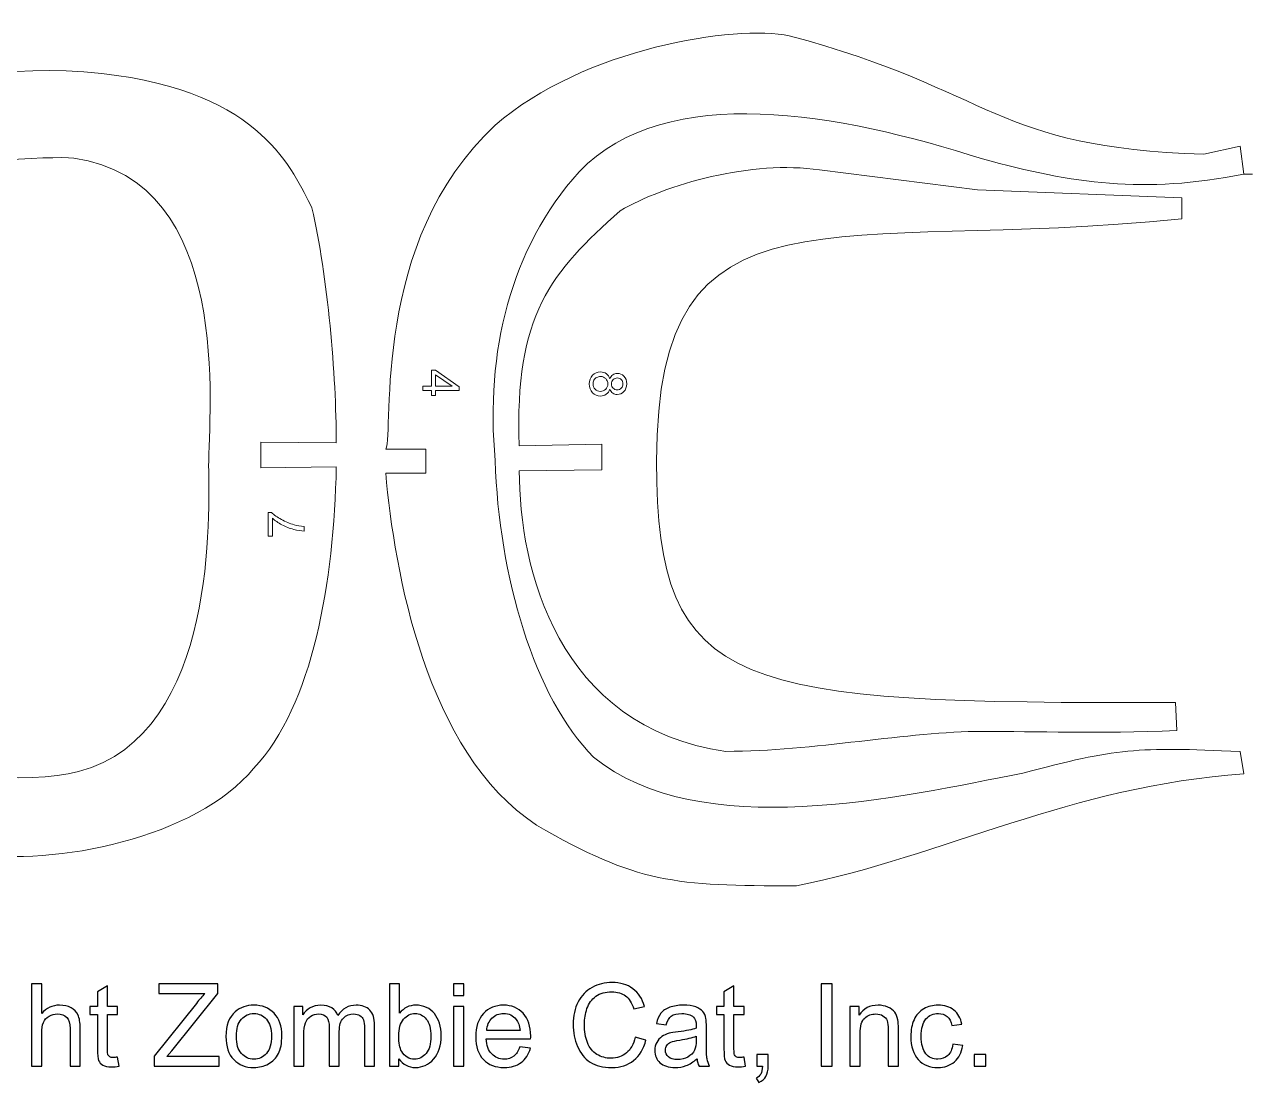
# Model space of a CAD drawing. Header units: inches. Extents: x -11.8 to 10.3, y 3.7 to 9.1.
# Drawn here: x 4.96 to 10.3, y 4.28 to 8.88 of the extents above; entities that cross this region are included whole.
import ezdxf

# ---------------------------------------------------------------- set-up
doc = ezdxf.new("R2010")
doc.units = ezdxf.units.IN
doc.header["$MEASUREMENT"] = 0
doc.layers.add('Layer 1', color=7, linetype='Continuous')

msp = doc.modelspace()

# ---------------------------------------------------------------- linework, layer by layer
at = {"layer": 'Layer 1', "lineweight": 9}
for points, knots in [([(8.2826, 8.8346), (9.186, 8.5911), (9.1649, 8.3477), (10.0842, 8.3199), (10.0842, 8.3199), (10.0842, 8.3199), (10.2427, 8.3547), (10.2427, 8.3547), (10.2427, 8.3547), (10.2427, 8.3547), (10.2585, 8.233), (10.2585, 8.233), (10.2585, 8.233), (9.82, 8.146), (9.5189, 8.1912), (9.1226, 8.299), (9.1226, 8.299), (8.4992, 8.4973), (7.7543, 8.6398), (7.3686, 8.2434), (7.3686, 8.2434), (7.0674, 7.9061), (6.9618, 7.4575), (7.004, 6.988), (7.004, 6.988), (7.0199, 6.4872), (7.1731, 5.9551), (7.432, 5.6978), (7.432, 5.6978), (7.8916, 5.3222), (8.7687, 5.5239), (9.297, 5.6282), (9.297, 5.6282), (9.7091, 5.7361), (9.7883, 5.743), (10.2427, 5.7221), (10.2427, 5.7221), (10.2427, 5.7221), (10.2585, 5.6248), (10.2585, 5.6248), (10.2585, 5.6248), (9.5083, 5.5726), (8.9536, 5.2666), (8.3143, 5.1379), (8.3143, 5.1379), (7.7807, 5.1379), (7.6222, 5.1483), (7.1837, 5.4022), (7.1837, 5.4022), (6.7029, 5.7187), (6.5655, 6.5081), (6.5286, 6.9323), (6.5286, 6.9323), (6.5286, 6.9323), (6.7029, 6.9323), (6.7029, 6.9323), (6.7029, 6.9323), (6.7029, 6.9323), (6.7029, 7.0367), (6.7029, 7.0367), (6.7029, 7.0367), (6.7029, 7.0367), (6.5286, 7.0367), (6.5286, 7.0367), (6.5286, 7.0367), (6.5655, 7.1132), (6.4599, 7.9408), (7.004, 8.4451), (7.004, 8.4451), (7.3897, 8.7824), (8.0501, 8.8833), (8.2826, 8.8346)], [0, 0, 0, 0, 0.052632, 0.052632, 0.052632, 0.052632, 0.105263, 0.105263, 0.105263, 0.105263, 0.157895, 0.157895, 0.157895, 0.157895, 0.210526, 0.210526, 0.210526, 0.210526, 0.263158, 0.263158, 0.263158, 0.263158, 0.315789, 0.315789, 0.315789, 0.315789, 0.368421, 0.368421, 0.368421, 0.368421, 0.421053, 0.421053, 0.421053, 0.421053, 0.473684, 0.473684, 0.473684, 0.473684, 0.526316, 0.526316, 0.526316, 0.526316, 0.578947, 0.578947, 0.578947, 0.578947, 0.631579, 0.631579, 0.631579, 0.631579, 0.684211, 0.684211, 0.684211, 0.684211, 0.736842, 0.736842, 0.736842, 0.736842, 0.789474, 0.789474, 0.789474, 0.789474, 0.842105, 0.842105, 0.842105, 0.842105, 0.894737, 0.894737, 0.894737, 0.894737, 1, 1, 1, 1]), ([(6.2078, 8.0863), (6.1233, 8.2428), (6.0018, 8.5906), (5.2938, 8.6706), (5.2938, 8.6706), (4.4485, 8.761), (4.0364, 8.3367), (2.6998, 8.2846), (2.6998, 8.2846), (2.6998, 8.2846), (2.6998, 8.1837), (2.6998, 8.1837), (2.6998, 8.1837), (3.4236, 8.1385), (4.9716, 8.3298), (5.1723, 8.3019), (5.1723, 8.3019), (5.8697, 8.2046), (5.7588, 7.1996), (5.7588, 6.9631), (5.7588, 6.9631), (5.7588, 6.7788), (5.8063, 5.7981), (5.1935, 5.6346), (5.1935, 5.6346), (4.7391, 5.5164), (3.5609, 5.8294), (2.6998, 5.8016), (2.6998, 5.8016), (2.6998, 5.8016), (2.6998, 5.6868), (2.6998, 5.6868), (2.6998, 5.6868), (3.6455, 5.6625), (4.5542, 5.2799), (4.7285, 5.2799), (4.7285, 5.2799), (5.0878, 5.2208), (5.7059, 5.346), (5.9542, 5.6485), (5.9542, 5.6485), (6.2131, 5.9233), (6.3029, 6.4623), (6.3135, 6.9596), (6.3135, 6.9596), (6.3135, 6.9596), (5.9859, 6.9561), (5.9859, 6.9561), (5.9859, 6.9561), (5.9859, 6.9561), (5.9859, 7.0674), (5.9859, 7.0674), (5.9859, 7.0674), (5.9859, 7.0674), (6.3135, 7.0639), (6.3135, 7.0639), (6.3135, 7.0639), (6.3135, 7.3595), (6.2765, 7.7873), (6.2078, 8.0863)], [0, 0, 0, 0, 0.0625, 0.0625, 0.0625, 0.0625, 0.125, 0.125, 0.125, 0.125, 0.1875, 0.1875, 0.1875, 0.1875, 0.25, 0.25, 0.25, 0.25, 0.3125, 0.3125, 0.3125, 0.3125, 0.375, 0.375, 0.375, 0.375, 0.4375, 0.4375, 0.4375, 0.4375, 0.5, 0.5, 0.5, 0.5, 0.5625, 0.5625, 0.5625, 0.5625, 0.625, 0.625, 0.625, 0.625, 0.6875, 0.6875, 0.6875, 0.6875, 0.75, 0.75, 0.75, 0.75, 0.8125, 0.8125, 0.8125, 0.8125, 0.875, 0.875, 0.875, 0.875, 1, 1, 1, 1]), ([(7.5474, 8.0735), (7.7428, 8.1882), (8.1232, 8.2961), (8.4138, 8.2508), (8.4138, 8.2508), (8.4138, 8.2508), (9.1006, 8.1639), (9.1006, 8.1639), (9.1006, 8.1639), (9.1006, 8.1639), (9.9882, 8.1291), (9.9882, 8.1291), (9.9882, 8.1291), (9.9882, 8.1291), (9.9882, 8.0387), (9.9882, 8.0387), (9.9882, 8.0387), (8.4666, 7.8822), (7.7059, 8.2404), (7.7059, 6.985), (7.7059, 6.985), (7.7059, 5.973), (8.0493, 5.9313), (9.9618, 5.9348), (9.9618, 5.9348), (9.9618, 5.9348), (9.9671, 5.8131), (9.9671, 5.8131), (9.9671, 5.8131), (9.6184, 5.7991), (9.3595, 5.8096), (9.1218, 5.8096), (9.1218, 5.8096), (8.7995, 5.8096), (8.3874, 5.7226), (8.007, 5.7226)], [0, 0, 0, 0, 0.1, 0.1, 0.1, 0.1, 0.2, 0.2, 0.2, 0.2, 0.3, 0.3, 0.3, 0.3, 0.4, 0.4, 0.4, 0.4, 0.5, 0.5, 0.5, 0.5, 0.6, 0.6, 0.6, 0.6, 0.7, 0.7, 0.7, 0.7, 0.8, 0.8, 0.8, 0.8, 1, 1, 1, 1]), ([(7.5474, 8.0735), (7.2462, 7.8057), (7.0877, 7.6214), (7.1088, 7.0511), (7.1088, 7.0511), (7.1088, 7.0511), (7.4681, 7.058), (7.4681, 7.058), (7.4681, 7.058), (7.4681, 7.058), (7.4681, 6.9467), (7.4681, 6.9467), (7.4681, 6.9467), (7.4681, 6.9467), (7.1088, 6.9433), (7.1088, 6.9433), (7.1088, 6.9433), (7.1088, 6.5225), (7.2726, 5.827), (8.007, 5.7226)], [0, 0, 0, 0, 0.166667, 0.166667, 0.166667, 0.166667, 0.333333, 0.333333, 0.333333, 0.333333, 0.5, 0.5, 0.5, 0.5, 0.666667, 0.666667, 0.666667, 0.666667, 1, 1, 1, 1])]:
    msp.add_open_spline(points, degree=3, knots=knots, dxfattribs=at)
msp.add_open_spline([(10.2585, 8.233), (10.2585, 8.233), (10.2955, 8.233), (10.2955, 8.233)], degree=3, dxfattribs=at)
at = {"layer": 'Layer 1', "color": 250, "lineweight": 9}
for points, knots in [([(6.6893, 7.3109), (6.6893, 7.3109), (6.7273, 7.3109), (6.7273, 7.3109), (6.7273, 7.3109), (6.7273, 7.3109), (6.7273, 7.3799), (6.7273, 7.3799), (6.7273, 7.3799), (6.7273, 7.3799), (6.7453, 7.3799), (6.7453, 7.3799), (6.7453, 7.3799), (6.7453, 7.3799), (6.8483, 7.3073), (6.8483, 7.3073), (6.8483, 7.3073), (6.8483, 7.3073), (6.8483, 7.2913), (6.8483, 7.2913), (6.8483, 7.2913), (6.8483, 7.2913), (6.7453, 7.2913), (6.7453, 7.2913), (6.7453, 7.2913), (6.7453, 7.2913), (6.7453, 7.2698), (6.7453, 7.2698), (6.7453, 7.2698), (6.7453, 7.2698), (6.7273, 7.2698), (6.7273, 7.2698), (6.7273, 7.2698), (6.7273, 7.2698), (6.7273, 7.2913), (6.7273, 7.2913), (6.7273, 7.2913), (6.7273, 7.2913), (6.6893, 7.2913), (6.6893, 7.2913), (6.6893, 7.2913), (6.6893, 7.2913), (6.6893, 7.3109), (6.6893, 7.3109)], [0, 0, 0, 0, 0.083333, 0.083333, 0.083333, 0.083333, 0.166667, 0.166667, 0.166667, 0.166667, 0.25, 0.25, 0.25, 0.25, 0.333333, 0.333333, 0.333333, 0.333333, 0.416667, 0.416667, 0.416667, 0.416667, 0.5, 0.5, 0.5, 0.5, 0.583333, 0.583333, 0.583333, 0.583333, 0.666667, 0.666667, 0.666667, 0.666667, 0.75, 0.75, 0.75, 0.75, 0.833333, 0.833333, 0.833333, 0.833333, 1, 1, 1, 1]), ([(7.5022, 7.3425), (7.5052, 7.3506), (7.5094, 7.3566), (7.5149, 7.3605), (7.5149, 7.3605), (7.5204, 7.3644), (7.527, 7.3664), (7.5347, 7.3664), (7.5347, 7.3664), (7.5463, 7.3664), (7.556, 7.3622), (7.5639, 7.3539), (7.5639, 7.3539), (7.5718, 7.3455), (7.5757, 7.3345), (7.5757, 7.3207), (7.5757, 7.3207), (7.5757, 7.3068), (7.5717, 7.2956), (7.5636, 7.2871), (7.5636, 7.2871), (7.5555, 7.2787), (7.5457, 7.2745), (7.5341, 7.2745), (7.5341, 7.2745), (7.5268, 7.2745), (7.5203, 7.2764), (7.5149, 7.2802), (7.5149, 7.2802), (7.5094, 7.2841), (7.5052, 7.29), (7.5022, 7.2979), (7.5022, 7.2979), (7.4991, 7.2881), (7.4939, 7.2807), (7.4868, 7.2756), (7.4868, 7.2756), (7.4798, 7.2705), (7.4713, 7.268), (7.4615, 7.268), (7.4615, 7.268), (7.4478, 7.268), (7.4364, 7.2728), (7.4272, 7.2824), (7.4272, 7.2824), (7.4179, 7.292), (7.4133, 7.3047), (7.4133, 7.3204), (7.4133, 7.3204), (7.4133, 7.3361), (7.4179, 7.3487), (7.4272, 7.3583), (7.4272, 7.3583), (7.4365, 7.368), (7.4481, 7.3728), (7.462, 7.3728), (7.462, 7.3728), (7.4723, 7.3728), (7.481, 7.3701), (7.488, 7.3649), (7.488, 7.3649), (7.4949, 7.3597), (7.4997, 7.3522), (7.5022, 7.3425)], [0, 0, 0, 0, 0.058824, 0.058824, 0.058824, 0.058824, 0.117647, 0.117647, 0.117647, 0.117647, 0.176471, 0.176471, 0.176471, 0.176471, 0.235294, 0.235294, 0.235294, 0.235294, 0.294118, 0.294118, 0.294118, 0.294118, 0.352941, 0.352941, 0.352941, 0.352941, 0.411765, 0.411765, 0.411765, 0.411765, 0.470588, 0.470588, 0.470588, 0.470588, 0.529412, 0.529412, 0.529412, 0.529412, 0.588235, 0.588235, 0.588235, 0.588235, 0.647059, 0.647059, 0.647059, 0.647059, 0.705882, 0.705882, 0.705882, 0.705882, 0.764706, 0.764706, 0.764706, 0.764706, 0.823529, 0.823529, 0.823529, 0.823529, 0.882353, 0.882353, 0.882353, 0.882353, 1, 1, 1, 1]), ([(6.7453, 7.3109), (6.7453, 7.3109), (6.817, 7.3109), (6.817, 7.3109), (6.817, 7.3109), (6.817, 7.3109), (6.7453, 7.3607), (6.7453, 7.3607), (6.7453, 7.3607), (6.7453, 7.3607), (6.7453, 7.3109), (6.7453, 7.3109)], [0, 0, 0, 0, 0.25, 0.25, 0.25, 0.25, 0.5, 0.5, 0.5, 0.5, 1, 1, 1, 1]), ([(7.4619, 7.3527), (7.4563, 7.3527), (7.4509, 7.3514), (7.4457, 7.3487), (7.4457, 7.3487), (7.4405, 7.3461), (7.4365, 7.3422), (7.4336, 7.337), (7.4336, 7.337), (7.4308, 7.3317), (7.4293, 7.3261), (7.4293, 7.3201), (7.4293, 7.3201), (7.4293, 7.3108), (7.4323, 7.3031), (7.4383, 7.297), (7.4383, 7.297), (7.4443, 7.291), (7.452, 7.2879), (7.4612, 7.2879), (7.4612, 7.2879), (7.4706, 7.2879), (7.4784, 7.291), (7.4846, 7.2973), (7.4846, 7.2973), (7.4907, 7.3035), (7.4938, 7.3114), (7.4938, 7.3208), (7.4938, 7.3208), (7.4938, 7.33), (7.4908, 7.3376), (7.4847, 7.3436), (7.4847, 7.3436), (7.4786, 7.3497), (7.471, 7.3527), (7.4619, 7.3527)], [0, 0, 0, 0, 0.1, 0.1, 0.1, 0.1, 0.2, 0.2, 0.2, 0.2, 0.3, 0.3, 0.3, 0.3, 0.4, 0.4, 0.4, 0.4, 0.5, 0.5, 0.5, 0.5, 0.6, 0.6, 0.6, 0.6, 0.7, 0.7, 0.7, 0.7, 0.8, 0.8, 0.8, 0.8, 1, 1, 1, 1]), ([(7.5353, 7.3464), (7.5278, 7.3464), (7.5217, 7.344), (7.5169, 7.3391), (7.5169, 7.3391), (7.5121, 7.3343), (7.5097, 7.328), (7.5097, 7.3202), (7.5097, 7.3202), (7.5097, 7.3127), (7.5121, 7.3065), (7.5168, 7.3017), (7.5168, 7.3017), (7.5216, 7.2969), (7.5274, 7.2945), (7.5342, 7.2945), (7.5342, 7.2945), (7.5414, 7.2945), (7.5474, 7.297), (7.5523, 7.302), (7.5523, 7.302), (7.5572, 7.3069), (7.5596, 7.3131), (7.5596, 7.3205), (7.5596, 7.3205), (7.5596, 7.3279), (7.5572, 7.3341), (7.5525, 7.339), (7.5525, 7.339), (7.5477, 7.344), (7.542, 7.3464), (7.5353, 7.3464)], [0, 0, 0, 0, 0.111111, 0.111111, 0.111111, 0.111111, 0.222222, 0.222222, 0.222222, 0.222222, 0.333333, 0.333333, 0.333333, 0.333333, 0.444444, 0.444444, 0.444444, 0.444444, 0.555556, 0.555556, 0.555556, 0.555556, 0.666667, 0.666667, 0.666667, 0.666667, 0.777778, 0.777778, 0.777778, 0.777778, 1, 1, 1, 1]), ([(6.0356, 6.6582), (6.0356, 6.6582), (6.0169, 6.6582), (6.0169, 6.6582), (6.0169, 6.6582), (6.0169, 6.6582), (6.0169, 6.7612), (6.0169, 6.7612), (6.0169, 6.7612), (6.0169, 6.7612), (6.032, 6.7612), (6.032, 6.7612), (6.032, 6.7612), (6.0428, 6.751), (6.0572, 6.741), (6.075, 6.731), (6.075, 6.731), (6.0929, 6.7211), (6.1113, 6.7134), (6.1301, 6.708), (6.1301, 6.708), (6.1435, 6.7041), (6.158, 6.7016), (6.1739, 6.7005), (6.1739, 6.7005), (6.1739, 6.7005), (6.1739, 6.6804), (6.1739, 6.6804), (6.1739, 6.6804), (6.1613, 6.6807), (6.1462, 6.6831), (6.1285, 6.6878), (6.1285, 6.6878), (6.1108, 6.6925), (6.0937, 6.6993), (6.0772, 6.708), (6.0772, 6.708), (6.0608, 6.7169), (6.0469, 6.7262), (6.0356, 6.7361), (6.0356, 6.7361), (6.0356, 6.7361), (6.0356, 6.6582), (6.0356, 6.6582)], [0, 0, 0, 0, 0.083333, 0.083333, 0.083333, 0.083333, 0.166667, 0.166667, 0.166667, 0.166667, 0.25, 0.25, 0.25, 0.25, 0.333333, 0.333333, 0.333333, 0.333333, 0.416667, 0.416667, 0.416667, 0.416667, 0.5, 0.5, 0.5, 0.5, 0.583333, 0.583333, 0.583333, 0.583333, 0.666667, 0.666667, 0.666667, 0.666667, 0.75, 0.75, 0.75, 0.75, 0.833333, 0.833333, 0.833333, 0.833333, 1, 1, 1, 1])]:
    msp.add_open_spline(points, degree=3, knots=knots, dxfattribs=at)
at = {"layer": 'Layer 1', "color": 250}
for points, knots in [([(4.9891, 4.3538), (4.9891, 4.3538), (4.9891, 4.7117), (4.9891, 4.7117), (4.9891, 4.7117), (4.9891, 4.7117), (5.0331, 4.7117), (5.0331, 4.7117), (5.0331, 4.7117), (5.0331, 4.7117), (5.0331, 4.5833), (5.0331, 4.5833), (5.0331, 4.5833), (5.0536, 4.6071), (5.0795, 4.619), (5.1107, 4.619), (5.1107, 4.619), (5.1299, 4.619), (5.1466, 4.6151), (5.1607, 4.6076), (5.1607, 4.6076), (5.1749, 4.6001), (5.1851, 4.5896), (5.1911, 4.5762), (5.1911, 4.5762), (5.1972, 4.5629), (5.2003, 4.5435), (5.2003, 4.5181), (5.2003, 4.5181), (5.2003, 4.5181), (5.2003, 4.3538), (5.2003, 4.3538), (5.2003, 4.3538), (5.2003, 4.3538), (5.1563, 4.3538), (5.1563, 4.3538), (5.1563, 4.3538), (5.1563, 4.3538), (5.1563, 4.5181), (5.1563, 4.5181), (5.1563, 4.5181), (5.1563, 4.5401), (5.1516, 4.5561), (5.1421, 4.5661), (5.1421, 4.5661), (5.1326, 4.5761), (5.1191, 4.5811), (5.1016, 4.5811), (5.1016, 4.5811), (5.0886, 4.5811), (5.0764, 4.5777), (5.0649, 4.571), (5.0649, 4.571), (5.0534, 4.5642), (5.0452, 4.5551), (5.0404, 4.5435), (5.0404, 4.5435), (5.0355, 4.532), (5.0331, 4.516), (5.0331, 4.4956), (5.0331, 4.4956), (5.0331, 4.4956), (5.0331, 4.3538), (5.0331, 4.3538), (5.0331, 4.3538), (5.0331, 4.3538), (4.9891, 4.3538), (4.9891, 4.3538)], [0, 0, 0, 0, 0.055556, 0.055556, 0.055556, 0.055556, 0.111111, 0.111111, 0.111111, 0.111111, 0.166667, 0.166667, 0.166667, 0.166667, 0.222222, 0.222222, 0.222222, 0.222222, 0.277778, 0.277778, 0.277778, 0.277778, 0.333333, 0.333333, 0.333333, 0.333333, 0.388889, 0.388889, 0.388889, 0.388889, 0.444444, 0.444444, 0.444444, 0.444444, 0.5, 0.5, 0.5, 0.5, 0.555556, 0.555556, 0.555556, 0.555556, 0.611111, 0.611111, 0.611111, 0.611111, 0.666667, 0.666667, 0.666667, 0.666667, 0.722222, 0.722222, 0.722222, 0.722222, 0.777778, 0.777778, 0.777778, 0.777778, 0.833333, 0.833333, 0.833333, 0.833333, 0.888889, 0.888889, 0.888889, 0.888889, 1, 1, 1, 1]), ([(5.3631, 4.3931), (5.3631, 4.3931), (5.3695, 4.3543), (5.3695, 4.3543), (5.3695, 4.3543), (5.3571, 4.3517), (5.3461, 4.3504), (5.3363, 4.3504), (5.3363, 4.3504), (5.3203, 4.3504), (5.308, 4.3529), (5.2991, 4.358), (5.2991, 4.358), (5.2904, 4.363), (5.2842, 4.3696), (5.2806, 4.3779), (5.2806, 4.3779), (5.2771, 4.3861), (5.2752, 4.4034), (5.2752, 4.4297), (5.2752, 4.4297), (5.2752, 4.4297), (5.2752, 4.5789), (5.2752, 4.5789), (5.2752, 4.5789), (5.2752, 4.5789), (5.243, 4.5789), (5.243, 4.5789), (5.243, 4.5789), (5.243, 4.5789), (5.243, 4.6131), (5.243, 4.6131), (5.243, 4.6131), (5.243, 4.6131), (5.2752, 4.6131), (5.2752, 4.6131), (5.2752, 4.6131), (5.2752, 4.6131), (5.2752, 4.6773), (5.2752, 4.6773), (5.2752, 4.6773), (5.2752, 4.6773), (5.319, 4.7036), (5.319, 4.7036), (5.319, 4.7036), (5.319, 4.7036), (5.319, 4.6131), (5.319, 4.6131), (5.319, 4.6131), (5.319, 4.6131), (5.3631, 4.6131), (5.3631, 4.6131), (5.3631, 4.6131), (5.3631, 4.6131), (5.3631, 4.5789), (5.3631, 4.5789), (5.3631, 4.5789), (5.3631, 4.5789), (5.319, 4.5789), (5.319, 4.5789), (5.319, 4.5789), (5.319, 4.5789), (5.319, 4.4273), (5.319, 4.4273), (5.319, 4.4273), (5.319, 4.4147), (5.3197, 4.4067), (5.3212, 4.4031), (5.3212, 4.4031), (5.3228, 4.3996), (5.3253, 4.3967), (5.3288, 4.3946), (5.3288, 4.3946), (5.3323, 4.3925), (5.3373, 4.3914), (5.3438, 4.3914), (5.3438, 4.3914), (5.3487, 4.3914), (5.3551, 4.392), (5.3631, 4.3931)], [0, 0, 0, 0, 0.047619, 0.047619, 0.047619, 0.047619, 0.095238, 0.095238, 0.095238, 0.095238, 0.142857, 0.142857, 0.142857, 0.142857, 0.190476, 0.190476, 0.190476, 0.190476, 0.238095, 0.238095, 0.238095, 0.238095, 0.285714, 0.285714, 0.285714, 0.285714, 0.333333, 0.333333, 0.333333, 0.333333, 0.380952, 0.380952, 0.380952, 0.380952, 0.428571, 0.428571, 0.428571, 0.428571, 0.47619, 0.47619, 0.47619, 0.47619, 0.52381, 0.52381, 0.52381, 0.52381, 0.571429, 0.571429, 0.571429, 0.571429, 0.619048, 0.619048, 0.619048, 0.619048, 0.666667, 0.666667, 0.666667, 0.666667, 0.714286, 0.714286, 0.714286, 0.714286, 0.761905, 0.761905, 0.761905, 0.761905, 0.809524, 0.809524, 0.809524, 0.809524, 0.857143, 0.857143, 0.857143, 0.857143, 0.904762, 0.904762, 0.904762, 0.904762, 1, 1, 1, 1]), ([(5.5221, 4.3538), (5.5221, 4.3538), (5.5221, 4.3977), (5.5221, 4.3977), (5.5221, 4.3977), (5.5221, 4.3977), (5.7054, 4.627), (5.7054, 4.627), (5.7054, 4.627), (5.7185, 4.6433), (5.7308, 4.6575), (5.7426, 4.6695), (5.7426, 4.6695), (5.7426, 4.6695), (5.5428, 4.6695), (5.5428, 4.6695), (5.5428, 4.6695), (5.5428, 4.6695), (5.5428, 4.7117), (5.5428, 4.7117), (5.5428, 4.7117), (5.5428, 4.7117), (5.7991, 4.7117), (5.7991, 4.7117), (5.7991, 4.7117), (5.7991, 4.7117), (5.7991, 4.6695), (5.7991, 4.6695), (5.7991, 4.6695), (5.7991, 4.6695), (5.5982, 4.4212), (5.5982, 4.4212), (5.5982, 4.4212), (5.5982, 4.4212), (5.5765, 4.3961), (5.5765, 4.3961), (5.5765, 4.3961), (5.5765, 4.3961), (5.8051, 4.3961), (5.8051, 4.3961), (5.8051, 4.3961), (5.8051, 4.3961), (5.8051, 4.3538), (5.8051, 4.3538), (5.8051, 4.3538), (5.8051, 4.3538), (5.5221, 4.3538), (5.5221, 4.3538)], [0, 0, 0, 0, 0.076923, 0.076923, 0.076923, 0.076923, 0.153846, 0.153846, 0.153846, 0.153846, 0.230769, 0.230769, 0.230769, 0.230769, 0.307692, 0.307692, 0.307692, 0.307692, 0.384615, 0.384615, 0.384615, 0.384615, 0.461538, 0.461538, 0.461538, 0.461538, 0.538462, 0.538462, 0.538462, 0.538462, 0.615385, 0.615385, 0.615385, 0.615385, 0.692308, 0.692308, 0.692308, 0.692308, 0.769231, 0.769231, 0.769231, 0.769231, 0.846154, 0.846154, 0.846154, 0.846154, 1, 1, 1, 1]), ([(6.5856, 4.3538), (6.5856, 4.3538), (6.5448, 4.3538), (6.5448, 4.3538), (6.5448, 4.3538), (6.5448, 4.3538), (6.5448, 4.7117), (6.5448, 4.7117), (6.5448, 4.7117), (6.5448, 4.7117), (6.5887, 4.7117), (6.5887, 4.7117), (6.5887, 4.7117), (6.5887, 4.7117), (6.5887, 4.5841), (6.5887, 4.5841), (6.5887, 4.5841), (6.6073, 4.6073), (6.631, 4.619), (6.6597, 4.619), (6.6597, 4.619), (6.6757, 4.619), (6.6908, 4.6157), (6.7051, 4.6093), (6.7051, 4.6093), (6.7193, 4.6029), (6.731, 4.5938), (6.7402, 4.5822), (6.7402, 4.5822), (6.7494, 4.5706), (6.7566, 4.5566), (6.7618, 4.5401), (6.7618, 4.5401), (6.7671, 4.5236), (6.7696, 4.5061), (6.7696, 4.4874), (6.7696, 4.4874), (6.7696, 4.4429), (6.7586, 4.4086), (6.7366, 4.3843), (6.7366, 4.3843), (6.7147, 4.3601), (6.6883, 4.348), (6.6576, 4.348), (6.6576, 4.348), (6.627, 4.348), (6.603, 4.3607), (6.5856, 4.3863), (6.5856, 4.3863), (6.5856, 4.3863), (6.5856, 4.3538), (6.5856, 4.3538)], [0, 0, 0, 0, 0.071429, 0.071429, 0.071429, 0.071429, 0.142857, 0.142857, 0.142857, 0.142857, 0.214286, 0.214286, 0.214286, 0.214286, 0.285714, 0.285714, 0.285714, 0.285714, 0.357143, 0.357143, 0.357143, 0.357143, 0.428571, 0.428571, 0.428571, 0.428571, 0.5, 0.5, 0.5, 0.5, 0.571429, 0.571429, 0.571429, 0.571429, 0.642857, 0.642857, 0.642857, 0.642857, 0.714286, 0.714286, 0.714286, 0.714286, 0.785714, 0.785714, 0.785714, 0.785714, 0.857143, 0.857143, 0.857143, 0.857143, 1, 1, 1, 1]), ([(6.8233, 4.6611), (6.8233, 4.6611), (6.8233, 4.7117), (6.8233, 4.7117), (6.8233, 4.7117), (6.8233, 4.7117), (6.8673, 4.7117), (6.8673, 4.7117), (6.8673, 4.7117), (6.8673, 4.7117), (6.8673, 4.6611), (6.8673, 4.6611), (6.8673, 4.6611), (6.8673, 4.6611), (6.8233, 4.6611), (6.8233, 4.6611)], [0, 0, 0, 0, 0.2, 0.2, 0.2, 0.2, 0.4, 0.4, 0.4, 0.4, 0.6, 0.6, 0.6, 0.6, 1, 1, 1, 1]), ([(7.6121, 4.4793), (7.6121, 4.4793), (7.6596, 4.4673), (7.6596, 4.4673), (7.6596, 4.4673), (7.6496, 4.4285), (7.6317, 4.3988), (7.606, 4.3783), (7.606, 4.3783), (7.5801, 4.3579), (7.5486, 4.3477), (7.5113, 4.3477), (7.5113, 4.3477), (7.4727, 4.3477), (7.4414, 4.3556), (7.4172, 4.3712), (7.4172, 4.3712), (7.3931, 4.387), (7.3746, 4.4097), (7.3621, 4.4395), (7.3621, 4.4395), (7.3495, 4.4693), (7.3431, 4.5013), (7.3431, 4.5355), (7.3431, 4.5355), (7.3431, 4.5727), (7.3502, 4.6052), (7.3645, 4.633), (7.3645, 4.633), (7.3787, 4.6607), (7.399, 4.6818), (7.4253, 4.6962), (7.4253, 4.6962), (7.4516, 4.7106), (7.4805, 4.7178), (7.5121, 4.7178), (7.5121, 4.7178), (7.5479, 4.7178), (7.578, 4.7087), (7.6024, 4.6905), (7.6024, 4.6905), (7.6268, 4.6722), (7.6438, 4.6466), (7.6534, 4.6136), (7.6534, 4.6136), (7.6534, 4.6136), (7.6068, 4.6026), (7.6068, 4.6026), (7.6068, 4.6026), (7.5985, 4.6286), (7.5865, 4.6476), (7.5706, 4.6595), (7.5706, 4.6595), (7.5549, 4.6714), (7.5351, 4.6773), (7.5111, 4.6773), (7.5111, 4.6773), (7.4836, 4.6773), (7.4606, 4.6707), (7.4421, 4.6576), (7.4421, 4.6576), (7.4236, 4.6443), (7.4106, 4.6266), (7.4032, 4.6044), (7.4032, 4.6044), (7.3957, 4.5822), (7.392, 4.5593), (7.392, 4.5357), (7.392, 4.5357), (7.392, 4.5052), (7.3964, 4.4787), (7.4052, 4.456), (7.4052, 4.456), (7.4141, 4.4333), (7.4279, 4.4163), (7.4466, 4.4051), (7.4466, 4.4051), (7.4654, 4.3938), (7.4856, 4.3882), (7.5075, 4.3882), (7.5075, 4.3882), (7.534, 4.3882), (7.5564, 4.3959), (7.5748, 4.4111), (7.5748, 4.4111), (7.5932, 4.4265), (7.6056, 4.4492), (7.6121, 4.4793)], [0, 0, 0, 0, 0.043478, 0.043478, 0.043478, 0.043478, 0.086957, 0.086957, 0.086957, 0.086957, 0.130435, 0.130435, 0.130435, 0.130435, 0.173913, 0.173913, 0.173913, 0.173913, 0.217391, 0.217391, 0.217391, 0.217391, 0.26087, 0.26087, 0.26087, 0.26087, 0.304348, 0.304348, 0.304348, 0.304348, 0.347826, 0.347826, 0.347826, 0.347826, 0.391304, 0.391304, 0.391304, 0.391304, 0.434783, 0.434783, 0.434783, 0.434783, 0.478261, 0.478261, 0.478261, 0.478261, 0.521739, 0.521739, 0.521739, 0.521739, 0.565217, 0.565217, 0.565217, 0.565217, 0.608696, 0.608696, 0.608696, 0.608696, 0.652174, 0.652174, 0.652174, 0.652174, 0.695652, 0.695652, 0.695652, 0.695652, 0.73913, 0.73913, 0.73913, 0.73913, 0.782609, 0.782609, 0.782609, 0.782609, 0.826087, 0.826087, 0.826087, 0.826087, 0.869565, 0.869565, 0.869565, 0.869565, 0.913043, 0.913043, 0.913043, 0.913043, 1, 1, 1, 1]), ([(8.0863, 4.3931), (8.0863, 4.3931), (8.0926, 4.3543), (8.0926, 4.3543), (8.0926, 4.3543), (8.0803, 4.3517), (8.0692, 4.3504), (8.0595, 4.3504), (8.0595, 4.3504), (8.0435, 4.3504), (8.0311, 4.3529), (8.0223, 4.358), (8.0223, 4.358), (8.0136, 4.363), (8.0074, 4.3696), (8.0038, 4.3779), (8.0038, 4.3779), (8.0002, 4.3861), (7.9984, 4.4034), (7.9984, 4.4297), (7.9984, 4.4297), (7.9984, 4.4297), (7.9984, 4.5789), (7.9984, 4.5789), (7.9984, 4.5789), (7.9984, 4.5789), (7.9661, 4.5789), (7.9661, 4.5789), (7.9661, 4.5789), (7.9661, 4.5789), (7.9661, 4.6131), (7.9661, 4.6131), (7.9661, 4.6131), (7.9661, 4.6131), (7.9984, 4.6131), (7.9984, 4.6131), (7.9984, 4.6131), (7.9984, 4.6131), (7.9984, 4.6773), (7.9984, 4.6773), (7.9984, 4.6773), (7.9984, 4.6773), (8.0421, 4.7036), (8.0421, 4.7036), (8.0421, 4.7036), (8.0421, 4.7036), (8.0421, 4.6131), (8.0421, 4.6131), (8.0421, 4.6131), (8.0421, 4.6131), (8.0863, 4.6131), (8.0863, 4.6131), (8.0863, 4.6131), (8.0863, 4.6131), (8.0863, 4.5789), (8.0863, 4.5789), (8.0863, 4.5789), (8.0863, 4.5789), (8.0421, 4.5789), (8.0421, 4.5789), (8.0421, 4.5789), (8.0421, 4.5789), (8.0421, 4.4273), (8.0421, 4.4273), (8.0421, 4.4273), (8.0421, 4.4147), (8.0429, 4.4067), (8.0444, 4.4031), (8.0444, 4.4031), (8.046, 4.3996), (8.0485, 4.3967), (8.052, 4.3946), (8.052, 4.3946), (8.0555, 4.3925), (8.0605, 4.3914), (8.067, 4.3914), (8.067, 4.3914), (8.0719, 4.3914), (8.0783, 4.392), (8.0863, 4.3931)], [0, 0, 0, 0, 0.047619, 0.047619, 0.047619, 0.047619, 0.095238, 0.095238, 0.095238, 0.095238, 0.142857, 0.142857, 0.142857, 0.142857, 0.190476, 0.190476, 0.190476, 0.190476, 0.238095, 0.238095, 0.238095, 0.238095, 0.285714, 0.285714, 0.285714, 0.285714, 0.333333, 0.333333, 0.333333, 0.333333, 0.380952, 0.380952, 0.380952, 0.380952, 0.428571, 0.428571, 0.428571, 0.428571, 0.47619, 0.47619, 0.47619, 0.47619, 0.52381, 0.52381, 0.52381, 0.52381, 0.571429, 0.571429, 0.571429, 0.571429, 0.619048, 0.619048, 0.619048, 0.619048, 0.666667, 0.666667, 0.666667, 0.666667, 0.714286, 0.714286, 0.714286, 0.714286, 0.761905, 0.761905, 0.761905, 0.761905, 0.809524, 0.809524, 0.809524, 0.809524, 0.857143, 0.857143, 0.857143, 0.857143, 0.904762, 0.904762, 0.904762, 0.904762, 1, 1, 1, 1]), ([(8.4208, 4.3538), (8.4208, 4.3538), (8.4208, 4.7117), (8.4208, 4.7117), (8.4208, 4.7117), (8.4208, 4.7117), (8.4681, 4.7117), (8.4681, 4.7117), (8.4681, 4.7117), (8.4681, 4.7117), (8.4681, 4.3538), (8.4681, 4.3538), (8.4681, 4.3538), (8.4681, 4.3538), (8.4208, 4.3538), (8.4208, 4.3538)], [0, 0, 0, 0, 0.2, 0.2, 0.2, 0.2, 0.4, 0.4, 0.4, 0.4, 0.6, 0.6, 0.6, 0.6, 1, 1, 1, 1]), ([(5.8341, 4.4835), (5.8341, 4.5315), (5.8474, 4.5671), (5.8741, 4.5901), (5.8741, 4.5901), (5.8964, 4.6093), (5.9236, 4.619), (5.9556, 4.619), (5.9556, 4.619), (5.9913, 4.619), (6.0205, 4.6073), (6.0431, 4.5839), (6.0431, 4.5839), (6.0657, 4.5606), (6.077, 4.5283), (6.077, 4.4871), (6.077, 4.4871), (6.077, 4.4537), (6.072, 4.4275), (6.062, 4.4084), (6.062, 4.4084), (6.052, 4.3892), (6.0374, 4.3744), (6.0183, 4.3638), (6.0183, 4.3638), (5.9991, 4.3532), (5.9783, 4.348), (5.9556, 4.348), (5.9556, 4.348), (5.9194, 4.348), (5.8901, 4.3596), (5.8676, 4.3829), (5.8676, 4.3829), (5.8452, 4.4061), (5.8341, 4.4396), (5.8341, 4.4835)], [0, 0, 0, 0, 0.1, 0.1, 0.1, 0.1, 0.2, 0.2, 0.2, 0.2, 0.3, 0.3, 0.3, 0.3, 0.4, 0.4, 0.4, 0.4, 0.5, 0.5, 0.5, 0.5, 0.6, 0.6, 0.6, 0.6, 0.7, 0.7, 0.7, 0.7, 0.8, 0.8, 0.8, 0.8, 1, 1, 1, 1]), ([(6.1286, 4.3538), (6.1286, 4.3538), (6.1286, 4.6131), (6.1286, 4.6131), (6.1286, 4.6131), (6.1286, 4.6131), (6.1678, 4.6131), (6.1678, 4.6131), (6.1678, 4.6131), (6.1678, 4.6131), (6.1678, 4.5767), (6.1678, 4.5767), (6.1678, 4.5767), (6.176, 4.5894), (6.1868, 4.5996), (6.2003, 4.6073), (6.2003, 4.6073), (6.2138, 4.6151), (6.2292, 4.619), (6.2465, 4.619), (6.2465, 4.619), (6.2656, 4.619), (6.2814, 4.615), (6.2936, 4.607), (6.2936, 4.607), (6.306, 4.599), (6.3146, 4.5879), (6.3196, 4.5736), (6.3196, 4.5736), (6.3402, 4.6038), (6.3669, 4.619), (6.3997, 4.619), (6.3997, 4.619), (6.4255, 4.619), (6.4452, 4.6118), (6.4591, 4.5976), (6.4591, 4.5976), (6.4729, 4.5833), (6.4798, 4.5614), (6.4798, 4.5318), (6.4798, 4.5318), (6.4798, 4.5318), (6.4798, 4.3538), (6.4798, 4.3538), (6.4798, 4.3538), (6.4798, 4.3538), (6.4361, 4.3538), (6.4361, 4.3538), (6.4361, 4.3538), (6.4361, 4.3538), (6.4361, 4.5171), (6.4361, 4.5171), (6.4361, 4.5171), (6.4361, 4.5347), (6.4347, 4.5474), (6.4319, 4.5551), (6.4319, 4.5551), (6.429, 4.5628), (6.4238, 4.5691), (6.4164, 4.5738), (6.4164, 4.5738), (6.4089, 4.5785), (6.4001, 4.5809), (6.39, 4.5809), (6.39, 4.5809), (6.3717, 4.5809), (6.3566, 4.5748), (6.3446, 4.5626), (6.3446, 4.5626), (6.3326, 4.5506), (6.3265, 4.5311), (6.3265, 4.5045), (6.3265, 4.5045), (6.3265, 4.5045), (6.3265, 4.3538), (6.3265, 4.3538), (6.3265, 4.3538), (6.3265, 4.3538), (6.2826, 4.3538), (6.2826, 4.3538), (6.2826, 4.3538), (6.2826, 4.3538), (6.2826, 4.5222), (6.2826, 4.5222), (6.2826, 4.5222), (6.2826, 4.5418), (6.279, 4.5565), (6.2718, 4.5662), (6.2718, 4.5662), (6.2646, 4.576), (6.253, 4.5809), (6.2366, 4.5809), (6.2366, 4.5809), (6.2243, 4.5809), (6.2129, 4.5776), (6.2024, 4.5711), (6.2024, 4.5711), (6.1919, 4.5646), (6.1842, 4.5551), (6.1796, 4.5426), (6.1796, 4.5426), (6.1748, 4.53), (6.1725, 4.5119), (6.1725, 4.4883), (6.1725, 4.4883), (6.1725, 4.4883), (6.1725, 4.3538), (6.1725, 4.3538), (6.1725, 4.3538), (6.1725, 4.3538), (6.1286, 4.3538), (6.1286, 4.3538)], [0, 0, 0, 0, 0.034483, 0.034483, 0.034483, 0.034483, 0.068966, 0.068966, 0.068966, 0.068966, 0.103448, 0.103448, 0.103448, 0.103448, 0.137931, 0.137931, 0.137931, 0.137931, 0.172414, 0.172414, 0.172414, 0.172414, 0.206897, 0.206897, 0.206897, 0.206897, 0.241379, 0.241379, 0.241379, 0.241379, 0.275862, 0.275862, 0.275862, 0.275862, 0.310345, 0.310345, 0.310345, 0.310345, 0.344828, 0.344828, 0.344828, 0.344828, 0.37931, 0.37931, 0.37931, 0.37931, 0.413793, 0.413793, 0.413793, 0.413793, 0.448276, 0.448276, 0.448276, 0.448276, 0.482759, 0.482759, 0.482759, 0.482759, 0.517241, 0.517241, 0.517241, 0.517241, 0.551724, 0.551724, 0.551724, 0.551724, 0.586207, 0.586207, 0.586207, 0.586207, 0.62069, 0.62069, 0.62069, 0.62069, 0.655172, 0.655172, 0.655172, 0.655172, 0.689655, 0.689655, 0.689655, 0.689655, 0.724138, 0.724138, 0.724138, 0.724138, 0.758621, 0.758621, 0.758621, 0.758621, 0.793103, 0.793103, 0.793103, 0.793103, 0.827586, 0.827586, 0.827586, 0.827586, 0.862069, 0.862069, 0.862069, 0.862069, 0.896552, 0.896552, 0.896552, 0.896552, 0.931034, 0.931034, 0.931034, 0.931034, 1, 1, 1, 1]), ([(6.8233, 4.3538), (6.8233, 4.3538), (6.8233, 4.6131), (6.8233, 4.6131), (6.8233, 4.6131), (6.8233, 4.6131), (6.8673, 4.6131), (6.8673, 4.6131), (6.8673, 4.6131), (6.8673, 4.6131), (6.8673, 4.3538), (6.8673, 4.3538), (6.8673, 4.3538), (6.8673, 4.3538), (6.8233, 4.3538), (6.8233, 4.3538)], [0, 0, 0, 0, 0.2, 0.2, 0.2, 0.2, 0.4, 0.4, 0.4, 0.4, 0.6, 0.6, 0.6, 0.6, 1, 1, 1, 1]), ([(7.1116, 4.4373), (7.1116, 4.4373), (7.1571, 4.4317), (7.1571, 4.4317), (7.1571, 4.4317), (7.1499, 4.4051), (7.1366, 4.3846), (7.1173, 4.3699), (7.1173, 4.3699), (7.0979, 4.3553), (7.0731, 4.348), (7.0431, 4.348), (7.0431, 4.348), (7.0051, 4.348), (6.9751, 4.3596), (6.9529, 4.383), (6.9529, 4.383), (6.9306, 4.4063), (6.9196, 4.4391), (6.9196, 4.4812), (6.9196, 4.4812), (6.9196, 4.5249), (6.9308, 4.5587), (6.9532, 4.5828), (6.9532, 4.5828), (6.9757, 4.6069), (7.0048, 4.619), (7.0406, 4.619), (7.0406, 4.619), (7.0753, 4.619), (7.1036, 4.6071), (7.1256, 4.5836), (7.1256, 4.5836), (7.1476, 4.56), (7.1586, 4.5267), (7.1586, 4.484), (7.1586, 4.484), (7.1586, 4.4813), (7.1585, 4.4774), (7.1583, 4.4722), (7.1583, 4.4722), (7.1583, 4.4722), (6.965, 4.4722), (6.965, 4.4722), (6.965, 4.4722), (6.9666, 4.4437), (6.9746, 4.4219), (6.9891, 4.4068), (6.9891, 4.4068), (7.0036, 4.3916), (7.0216, 4.3841), (7.0433, 4.3841), (7.0433, 4.3841), (7.0594, 4.3841), (7.0731, 4.3883), (7.0846, 4.3968), (7.0846, 4.3968), (7.096, 4.4052), (7.105, 4.4187), (7.1116, 4.4373)], [0, 0, 0, 0, 0.0625, 0.0625, 0.0625, 0.0625, 0.125, 0.125, 0.125, 0.125, 0.1875, 0.1875, 0.1875, 0.1875, 0.25, 0.25, 0.25, 0.25, 0.3125, 0.3125, 0.3125, 0.3125, 0.375, 0.375, 0.375, 0.375, 0.4375, 0.4375, 0.4375, 0.4375, 0.5, 0.5, 0.5, 0.5, 0.5625, 0.5625, 0.5625, 0.5625, 0.625, 0.625, 0.625, 0.625, 0.6875, 0.6875, 0.6875, 0.6875, 0.75, 0.75, 0.75, 0.75, 0.8125, 0.8125, 0.8125, 0.8125, 0.875, 0.875, 0.875, 0.875, 1, 1, 1, 1]), ([(7.8815, 4.3858), (7.8651, 4.372), (7.8495, 4.3622), (7.8345, 4.3565), (7.8345, 4.3565), (7.8194, 4.3508), (7.8032, 4.348), (7.786, 4.348), (7.786, 4.348), (7.7575, 4.348), (7.7356, 4.3549), (7.7203, 4.3688), (7.7203, 4.3688), (7.7051, 4.3827), (7.6974, 4.4006), (7.6974, 4.4221), (7.6974, 4.4221), (7.6974, 4.4349), (7.7002, 4.4465), (7.7061, 4.457), (7.7061, 4.457), (7.7118, 4.4675), (7.7194, 4.4759), (7.7287, 4.4822), (7.7287, 4.4822), (7.7381, 4.4886), (7.7486, 4.4934), (7.7604, 4.4966), (7.7604, 4.4966), (7.769, 4.4989), (7.782, 4.5011), (7.7994, 4.5032), (7.7994, 4.5032), (7.8349, 4.5075), (7.8611, 4.5125), (7.8778, 4.5184), (7.8778, 4.5184), (7.878, 4.5244), (7.8781, 4.5282), (7.8781, 4.5298), (7.8781, 4.5298), (7.8781, 4.5477), (7.8739, 4.5604), (7.8656, 4.5676), (7.8656, 4.5676), (7.8544, 4.5776), (7.8376, 4.5826), (7.8156, 4.5826), (7.8156, 4.5826), (7.7949, 4.5826), (7.7796, 4.579), (7.7697, 4.5717), (7.7697, 4.5717), (7.7599, 4.5645), (7.7526, 4.5516), (7.7479, 4.5332), (7.7479, 4.5332), (7.7479, 4.5332), (7.705, 4.5391), (7.705, 4.5391), (7.705, 4.5391), (7.7089, 4.5575), (7.7153, 4.5724), (7.7242, 4.5836), (7.7242, 4.5836), (7.7331, 4.595), (7.7461, 4.6037), (7.7631, 4.6098), (7.7631, 4.6098), (7.78, 4.6159), (7.7996, 4.619), (7.8219, 4.619), (7.8219, 4.619), (7.8441, 4.619), (7.862, 4.6163), (7.8758, 4.6111), (7.8758, 4.6111), (7.8896, 4.6059), (7.8998, 4.5994), (7.9064, 4.5915), (7.9064, 4.5915), (7.9129, 4.5836), (7.9174, 4.5736), (7.9201, 4.5616), (7.9201, 4.5616), (7.9215, 4.5541), (7.9222, 4.5406), (7.9222, 4.5211), (7.9222, 4.5211), (7.9222, 4.5211), (7.9222, 4.4625), (7.9222, 4.4625), (7.9222, 4.4625), (7.9222, 4.4216), (7.9231, 4.3957), (7.9251, 4.385), (7.9251, 4.385), (7.9269, 4.3741), (7.9306, 4.3637), (7.9361, 4.3538), (7.9361, 4.3538), (7.9361, 4.3538), (7.8902, 4.3538), (7.8902, 4.3538), (7.8902, 4.3538), (7.8857, 4.3629), (7.8827, 4.3736), (7.8815, 4.3858)], [0, 0, 0, 0, 0.035714, 0.035714, 0.035714, 0.035714, 0.071429, 0.071429, 0.071429, 0.071429, 0.107143, 0.107143, 0.107143, 0.107143, 0.142857, 0.142857, 0.142857, 0.142857, 0.178571, 0.178571, 0.178571, 0.178571, 0.214286, 0.214286, 0.214286, 0.214286, 0.25, 0.25, 0.25, 0.25, 0.285714, 0.285714, 0.285714, 0.285714, 0.321429, 0.321429, 0.321429, 0.321429, 0.357143, 0.357143, 0.357143, 0.357143, 0.392857, 0.392857, 0.392857, 0.392857, 0.428571, 0.428571, 0.428571, 0.428571, 0.464286, 0.464286, 0.464286, 0.464286, 0.5, 0.5, 0.5, 0.5, 0.535714, 0.535714, 0.535714, 0.535714, 0.571429, 0.571429, 0.571429, 0.571429, 0.607143, 0.607143, 0.607143, 0.607143, 0.642857, 0.642857, 0.642857, 0.642857, 0.678571, 0.678571, 0.678571, 0.678571, 0.714286, 0.714286, 0.714286, 0.714286, 0.75, 0.75, 0.75, 0.75, 0.785714, 0.785714, 0.785714, 0.785714, 0.821429, 0.821429, 0.821429, 0.821429, 0.857143, 0.857143, 0.857143, 0.857143, 0.892857, 0.892857, 0.892857, 0.892857, 0.928571, 0.928571, 0.928571, 0.928571, 1, 1, 1, 1]), ([(8.5461, 4.3538), (8.5461, 4.3538), (8.5461, 4.6131), (8.5461, 4.6131), (8.5461, 4.6131), (8.5461, 4.6131), (8.5856, 4.6131), (8.5856, 4.6131), (8.5856, 4.6131), (8.5856, 4.6131), (8.5856, 4.5762), (8.5856, 4.5762), (8.5856, 4.5762), (8.6046, 4.6047), (8.6321, 4.619), (8.6681, 4.619), (8.6681, 4.619), (8.6837, 4.619), (8.6981, 4.6161), (8.7111, 4.6106), (8.7111, 4.6106), (8.7243, 4.6049), (8.7341, 4.5976), (8.7406, 4.5884), (8.7406, 4.5884), (8.7471, 4.5793), (8.7516, 4.5685), (8.7543, 4.556), (8.7543, 4.556), (8.7559, 4.5478), (8.7567, 4.5336), (8.7567, 4.5132), (8.7567, 4.5132), (8.7567, 4.5132), (8.7567, 4.3538), (8.7567, 4.3538), (8.7567, 4.3538), (8.7567, 4.3538), (8.7127, 4.3538), (8.7127, 4.3538), (8.7127, 4.3538), (8.7127, 4.3538), (8.7127, 4.5116), (8.7127, 4.5116), (8.7127, 4.5116), (8.7127, 4.5294), (8.7111, 4.5428), (8.7076, 4.5517), (8.7076, 4.5517), (8.7042, 4.5606), (8.6981, 4.5676), (8.6895, 4.5729), (8.6895, 4.5729), (8.6807, 4.5782), (8.6706, 4.5809), (8.6588, 4.5809), (8.6588, 4.5809), (8.6401, 4.5809), (8.624, 4.5749), (8.6103, 4.5631), (8.6103, 4.5631), (8.5967, 4.5511), (8.59, 4.5286), (8.59, 4.4954), (8.59, 4.4954), (8.59, 4.4954), (8.59, 4.3538), (8.59, 4.3538), (8.59, 4.3538), (8.59, 4.3538), (8.5461, 4.3538), (8.5461, 4.3538)], [0, 0, 0, 0, 0.052632, 0.052632, 0.052632, 0.052632, 0.105263, 0.105263, 0.105263, 0.105263, 0.157895, 0.157895, 0.157895, 0.157895, 0.210526, 0.210526, 0.210526, 0.210526, 0.263158, 0.263158, 0.263158, 0.263158, 0.315789, 0.315789, 0.315789, 0.315789, 0.368421, 0.368421, 0.368421, 0.368421, 0.421053, 0.421053, 0.421053, 0.421053, 0.473684, 0.473684, 0.473684, 0.473684, 0.526316, 0.526316, 0.526316, 0.526316, 0.578947, 0.578947, 0.578947, 0.578947, 0.631579, 0.631579, 0.631579, 0.631579, 0.684211, 0.684211, 0.684211, 0.684211, 0.736842, 0.736842, 0.736842, 0.736842, 0.789474, 0.789474, 0.789474, 0.789474, 0.842105, 0.842105, 0.842105, 0.842105, 0.894737, 0.894737, 0.894737, 0.894737, 1, 1, 1, 1]), ([(8.9933, 4.4488), (8.9933, 4.4488), (9.0365, 4.4431), (9.0365, 4.4431), (9.0365, 4.4431), (9.0318, 4.4134), (9.0197, 4.3901), (9.0002, 4.3732), (9.0002, 4.3732), (8.9808, 4.3564), (8.9569, 4.348), (8.9286, 4.348), (8.9286, 4.348), (8.8931, 4.348), (8.8646, 4.3596), (8.8431, 4.3827), (8.8431, 4.3827), (8.8215, 4.4059), (8.8106, 4.4391), (8.8106, 4.4825), (8.8106, 4.4825), (8.8106, 4.5105), (8.8153, 4.535), (8.8246, 4.556), (8.8246, 4.556), (8.8339, 4.577), (8.848, 4.5927), (8.867, 4.6032), (8.867, 4.6032), (8.8859, 4.6137), (8.9066, 4.619), (8.9288, 4.619), (8.9288, 4.619), (8.957, 4.619), (8.9801, 4.6118), (8.9979, 4.5976), (8.9979, 4.5976), (9.0158, 4.5833), (9.0273, 4.5631), (9.0324, 4.5369), (9.0324, 4.5369), (9.0324, 4.5369), (8.9896, 4.5303), (8.9896, 4.5303), (8.9896, 4.5303), (8.9856, 4.5477), (8.9784, 4.5608), (8.9681, 4.5696), (8.9681, 4.5696), (8.9577, 4.5784), (8.9452, 4.5828), (8.9306, 4.5828), (8.9306, 4.5828), (8.9084, 4.5828), (8.8904, 4.5749), (8.8766, 4.559), (8.8766, 4.559), (8.8627, 4.5431), (8.8558, 4.5181), (8.8558, 4.4837), (8.8558, 4.4837), (8.8558, 4.4489), (8.8625, 4.4236), (8.8759, 4.4077), (8.8759, 4.4077), (8.8892, 4.392), (8.9066, 4.3841), (8.9281, 4.3841), (8.9281, 4.3841), (8.9454, 4.3841), (8.9597, 4.3894), (8.9713, 4.4), (8.9713, 4.4), (8.9829, 4.4106), (8.9902, 4.4268), (8.9933, 4.4488)], [0, 0, 0, 0, 0.05, 0.05, 0.05, 0.05, 0.1, 0.1, 0.1, 0.1, 0.15, 0.15, 0.15, 0.15, 0.2, 0.2, 0.2, 0.2, 0.25, 0.25, 0.25, 0.25, 0.3, 0.3, 0.3, 0.3, 0.35, 0.35, 0.35, 0.35, 0.4, 0.4, 0.4, 0.4, 0.45, 0.45, 0.45, 0.45, 0.5, 0.5, 0.5, 0.5, 0.55, 0.55, 0.55, 0.55, 0.6, 0.6, 0.6, 0.6, 0.65, 0.65, 0.65, 0.65, 0.7, 0.7, 0.7, 0.7, 0.75, 0.75, 0.75, 0.75, 0.8, 0.8, 0.8, 0.8, 0.85, 0.85, 0.85, 0.85, 0.9, 0.9, 0.9, 0.9, 1, 1, 1, 1]), ([(5.8792, 4.4835), (5.8792, 4.4502), (5.8865, 4.4254), (5.901, 4.4089), (5.901, 4.4089), (5.9155, 4.3923), (5.9337, 4.3841), (5.9556, 4.3841), (5.9556, 4.3841), (5.9775, 4.3841), (5.9956, 4.3924), (6.0101, 4.409), (6.0101, 4.409), (6.0246, 4.4256), (6.0318, 4.4509), (6.0318, 4.4849), (6.0318, 4.4849), (6.0318, 4.517), (6.0246, 4.5413), (6.01, 4.5578), (6.01, 4.5578), (5.9954, 4.5743), (5.9773, 4.5826), (5.9556, 4.5826), (5.9556, 4.5826), (5.9337, 4.5826), (5.9155, 4.5743), (5.901, 4.5579), (5.901, 4.5579), (5.8865, 4.5415), (5.8792, 4.5166), (5.8792, 4.4835)], [0, 0, 0, 0, 0.111111, 0.111111, 0.111111, 0.111111, 0.222222, 0.222222, 0.222222, 0.222222, 0.333333, 0.333333, 0.333333, 0.333333, 0.444444, 0.444444, 0.444444, 0.444444, 0.555556, 0.555556, 0.555556, 0.555556, 0.666667, 0.666667, 0.666667, 0.666667, 0.777778, 0.777778, 0.777778, 0.777778, 1, 1, 1, 1]), ([(6.5851, 4.4854), (6.5851, 4.4543), (6.5893, 4.4319), (6.5977, 4.4181), (6.5977, 4.4181), (6.6116, 4.3954), (6.6303, 4.3841), (6.6539, 4.3841), (6.6539, 4.3841), (6.6731, 4.3841), (6.6897, 4.3924), (6.7037, 4.4091), (6.7037, 4.4091), (6.7177, 4.4258), (6.7247, 4.4506), (6.7247, 4.4837), (6.7247, 4.4837), (6.7247, 4.5176), (6.718, 4.5426), (6.7046, 4.5586), (6.7046, 4.5586), (6.6911, 4.5747), (6.6749, 4.5828), (6.6559, 4.5828), (6.6559, 4.5828), (6.6366, 4.5828), (6.6201, 4.5745), (6.6061, 4.5578), (6.6061, 4.5578), (6.5921, 4.5411), (6.5851, 4.517), (6.5851, 4.4854)], [0, 0, 0, 0, 0.111111, 0.111111, 0.111111, 0.111111, 0.222222, 0.222222, 0.222222, 0.222222, 0.333333, 0.333333, 0.333333, 0.333333, 0.444444, 0.444444, 0.444444, 0.444444, 0.555556, 0.555556, 0.555556, 0.555556, 0.666667, 0.666667, 0.666667, 0.666667, 0.777778, 0.777778, 0.777778, 0.777778, 1, 1, 1, 1]), ([(6.9674, 4.5084), (6.9674, 4.5084), (7.1121, 4.5084), (7.1121, 4.5084), (7.1121, 4.5084), (7.1102, 4.5301), (7.1046, 4.5466), (7.0956, 4.5574), (7.0956, 4.5574), (7.0816, 4.5743), (7.0634, 4.5828), (7.0411, 4.5828), (7.0411, 4.5828), (7.021, 4.5828), (7.004, 4.5761), (6.9902, 4.5626), (6.9902, 4.5626), (6.9765, 4.5491), (6.9689, 4.531), (6.9674, 4.5084)], [0, 0, 0, 0, 0.166667, 0.166667, 0.166667, 0.166667, 0.333333, 0.333333, 0.333333, 0.333333, 0.5, 0.5, 0.5, 0.5, 0.666667, 0.666667, 0.666667, 0.666667, 1, 1, 1, 1]), ([(7.8778, 4.484), (7.8618, 4.4774), (7.8379, 4.4719), (7.8061, 4.4673), (7.8061, 4.4673), (7.788, 4.4647), (7.7751, 4.4618), (7.7677, 4.4586), (7.7677, 4.4586), (7.7602, 4.4553), (7.7544, 4.4506), (7.7504, 4.4442), (7.7504, 4.4442), (7.7463, 4.438), (7.7442, 4.4311), (7.7442, 4.4234), (7.7442, 4.4234), (7.7442, 4.4116), (7.7487, 4.4019), (7.7576, 4.3941), (7.7576, 4.3941), (7.7664, 4.3863), (7.7794, 4.3824), (7.7965, 4.3824), (7.7965, 4.3824), (7.8134, 4.3824), (7.8285, 4.3861), (7.8416, 4.3935), (7.8416, 4.3935), (7.8548, 4.4009), (7.8646, 4.4111), (7.8707, 4.4239), (7.8707, 4.4239), (7.8755, 4.4338), (7.8778, 4.4485), (7.8778, 4.4678), (7.8778, 4.4678), (7.8778, 4.4678), (7.8778, 4.484), (7.8778, 4.484)], [0, 0, 0, 0, 0.090909, 0.090909, 0.090909, 0.090909, 0.181818, 0.181818, 0.181818, 0.181818, 0.272727, 0.272727, 0.272727, 0.272727, 0.363636, 0.363636, 0.363636, 0.363636, 0.454545, 0.454545, 0.454545, 0.454545, 0.545455, 0.545455, 0.545455, 0.545455, 0.636364, 0.636364, 0.636364, 0.636364, 0.727273, 0.727273, 0.727273, 0.727273, 0.818182, 0.818182, 0.818182, 0.818182, 1, 1, 1, 1]), ([(8.1407, 4.3538), (8.1407, 4.3538), (8.1407, 4.4039), (8.1407, 4.4039), (8.1407, 4.4039), (8.1407, 4.4039), (8.1908, 4.4039), (8.1908, 4.4039), (8.1908, 4.4039), (8.1908, 4.4039), (8.1908, 4.3538), (8.1908, 4.3538), (8.1908, 4.3538), (8.1908, 4.3354), (8.1876, 4.3206), (8.1811, 4.3092), (8.1811, 4.3092), (8.1745, 4.298), (8.1641, 4.2892), (8.1501, 4.283), (8.1501, 4.283), (8.1501, 4.283), (8.1378, 4.3018), (8.1378, 4.3018), (8.1378, 4.3018), (8.1471, 4.3059), (8.1539, 4.3119), (8.1583, 4.3197), (8.1583, 4.3197), (8.1627, 4.3276), (8.1651, 4.339), (8.1656, 4.3538), (8.1656, 4.3538), (8.1656, 4.3538), (8.1407, 4.3538), (8.1407, 4.3538)], [0, 0, 0, 0, 0.1, 0.1, 0.1, 0.1, 0.2, 0.2, 0.2, 0.2, 0.3, 0.3, 0.3, 0.3, 0.4, 0.4, 0.4, 0.4, 0.5, 0.5, 0.5, 0.5, 0.6, 0.6, 0.6, 0.6, 0.7, 0.7, 0.7, 0.7, 0.8, 0.8, 0.8, 0.8, 1, 1, 1, 1]), ([(9.0866, 4.3538), (9.0866, 4.3538), (9.0866, 4.4039), (9.0866, 4.4039), (9.0866, 4.4039), (9.0866, 4.4039), (9.1366, 4.4039), (9.1366, 4.4039), (9.1366, 4.4039), (9.1366, 4.4039), (9.1366, 4.3538), (9.1366, 4.3538), (9.1366, 4.3538), (9.1366, 4.3538), (9.0866, 4.3538), (9.0866, 4.3538)], [0, 0, 0, 0, 0.2, 0.2, 0.2, 0.2, 0.4, 0.4, 0.4, 0.4, 0.6, 0.6, 0.6, 0.6, 1, 1, 1, 1])]:
    msp.add_open_spline(points, degree=3, knots=knots, dxfattribs=at)

doc.saveas('drawing.dxf')
